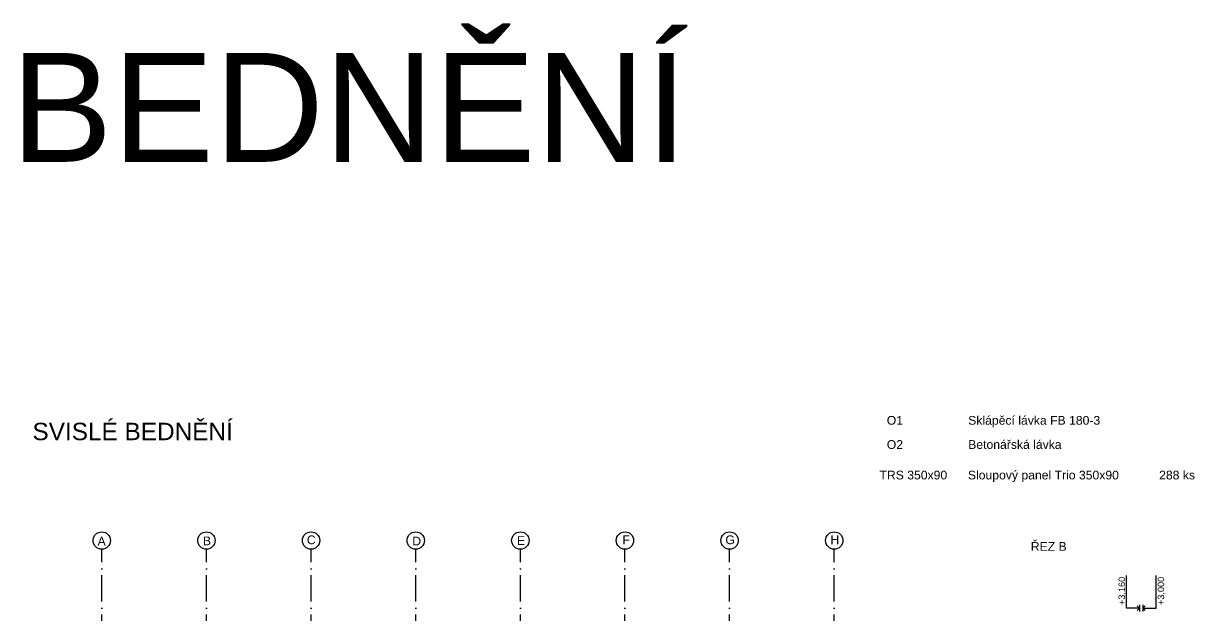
# Model space of a CAD drawing. Header units: millimetres. Extents: x 1924 to 471109, y -30014 to 109986.
# Drawn here: x 347261 to 400987, y 68901 to 96071 of the extents above; entities that cross this region are included whole.
import ezdxf

# ---------------------------------------------------------------- set-up
doc = ezdxf.new("R2010")
doc.units = ezdxf.units.MM
doc.header["$LTSCALE"] = 100
doc.linetypes.add('ACAD_ISO10W100', pattern=[18, 12, -3, 0, -3])
for name, color, linetype, plot in [('osy objektu', 130, 'ACAD_ISO10W100', False), ('osy objektu text', 130, 'Continuous', False), ('POJMENOVANI', 255, 'Continuous', False), ('popisky', 140, 'Continuous', False)]:
    doc.layers.add(name, color=color, linetype=linetype, plot=plot)
doc.layers.add('rez osy', color=255, linetype='ACAD_ISO10W100')
doc.layers.add('texty', color=255, linetype='Continuous', lineweight=15)
doc.styles.add('osy', font='arial.ttf', dxfattribs={"height": 400})
doc.styles.add('popisky', font='arial.ttf', dxfattribs={"height": 200})
doc.styles.get("Standard").update_dxf_attribs({"font": 'arial.ttf'})
doc.styles.add('ZADANI', font='arial.ttf', dxfattribs={"height": 5000})

msp = doc.modelspace()

# ---------------------------------------------------------------- linework, layer by layer
at = {"layer": 'osy objektu'}
for p, q in [((350856.538, 38946.933), (350856.538, 71946.933)), ((355656.538, 38946.933), (355656.538, 71946.933)), ((360456.538, 38946.933), (360456.538, 71946.933)), ((365256.538, 38946.933), (365256.538, 71946.933)), ((370056.538, 38946.933), (370056.538, 71946.933)), ((374856.538, 38946.933), (374856.538, 71946.933)), ((379656.538, 38946.933), (379656.538, 71946.933)), ((384456.538, 38946.933), (384456.538, 71946.933))]:
    msp.add_line(p, q, dxfattribs=at)
at = {"layer": 'osy objektu text'}
for centre in [(350856.538, 72345.173), (355656.538, 72345.173), (360456.538, 72345.173), (365256.538, 72345.173), (370056.538, 72345.173), (374856.538, 72345.173), (379656.538, 72345.173), (384456.538, 72345.173)]:
    msp.add_circle(centre, 398.24, dxfattribs=at)
at = {"layer": 'popisky'}
for p, q in [((397858.974, 69239.585), (397858.974, 70739.585)), ((399218.974, 69239.585), (399218.974, 70739.585)), ((398458.974, 69239.585), (398352.908, 69345.651)), ((398458.974, 69389.585), (398458.974, 69089.585)), ((398618.974, 69389.585), (398618.974, 69089.585)), ((398618.974, 69239.585), (398725.04, 69345.651)), ((398458.974, 69239.585), (397858.974, 69239.585)), ((398458.974, 69239.585), (398352.908, 69133.519)), ((398618.974, 69239.585), (399218.974, 69239.585)), ((398618.974, 69239.585), (398725.04, 69133.519))]:
    msp.add_line(p, q, dxfattribs=at)

# ---------------------------------------------------------------- texts
at = {"layer": 'osy objektu text', "char_height": 400, "attachment_point": 1, "style": 'osy'}
for s, insert in [('C', (360262.864, 72576.429)), ('E', (369898.23, 72543.34)), ('F', (374739.395, 72576.429)), ('G', (379462.864, 72576.429)), ('H', (384282.41, 72576.429)), ('A', (350662.864, 72516.22)), ('B', (355493.638, 72527.979)), ('D', (365101.562, 72520.744))]:
    msp.add_mtext_dynamic_manual_height_columns(s, width=3598.57763, gutter_width=2000, heights=[0], dxfattribs=dict(at, insert=insert))
at = {"layer": 'POJMENOVANI', "insert": (346688.133, 94718.732), "char_height": 5000, "attachment_point": 1, "style": 'ZADANI'}
msp.add_mtext_dynamic_manual_height_columns('BEDNĚNÍ', width=73485.4182, gutter_width=25000, heights=[0], dxfattribs=at)
at = {"layer": 'popisky', "char_height": 300, "attachment_point": 1, "rotation": 90, "style": 'popisky'}
for s, insert in [('\\pxi-3,l4,t4;+3,160', (397497.511, 69086.506)), ('\\pxi-3,l4,t4;+3,000', (399290.588, 69086.506))]:
    msp.add_mtext_dynamic_manual_height_columns(s, width=1355.71637, gutter_width=1500, heights=[0], dxfattribs=dict(at, insert=insert))
at = {"layer": 'rez osy', "attachment_point": 1, "style": 'popisky'}
for s, width, gutter_width, heights, insert, char_height in [('SVISLÉ BEDNĚNÍ', 13709.10822, 2888.177, [4097.802], (347676.478, 77748.408), 800), ('ŘEZ B', 2990.56814, 500, [0], (393473.885, 72272.254), 400)]:
    msp.add_mtext_dynamic_manual_height_columns(s, width=width, gutter_width=gutter_width, heights=heights, dxfattribs=dict(at, insert=insert, char_height=char_height))
at = {"layer": 'texty'}
for s, p in [('O1', (386867.937, 77658.468)), ('Sklápěcí lávka FB 180-3', (390602.152, 77658.468)), ('O2', (386867.955, 76549.525)), ('Betonářská lávka', (390602.17, 76549.525)), ('TRS 350x90', (386532.951, 75148.252)), ('Sloupový panel Trio 350x90', (390588.781, 75148.252)), ('288 ks', (399360.959, 75148.252))]:
    msp.add_text(s, height=400, dxfattribs=at).set_placement(p)

doc.saveas('drawing.dxf')
